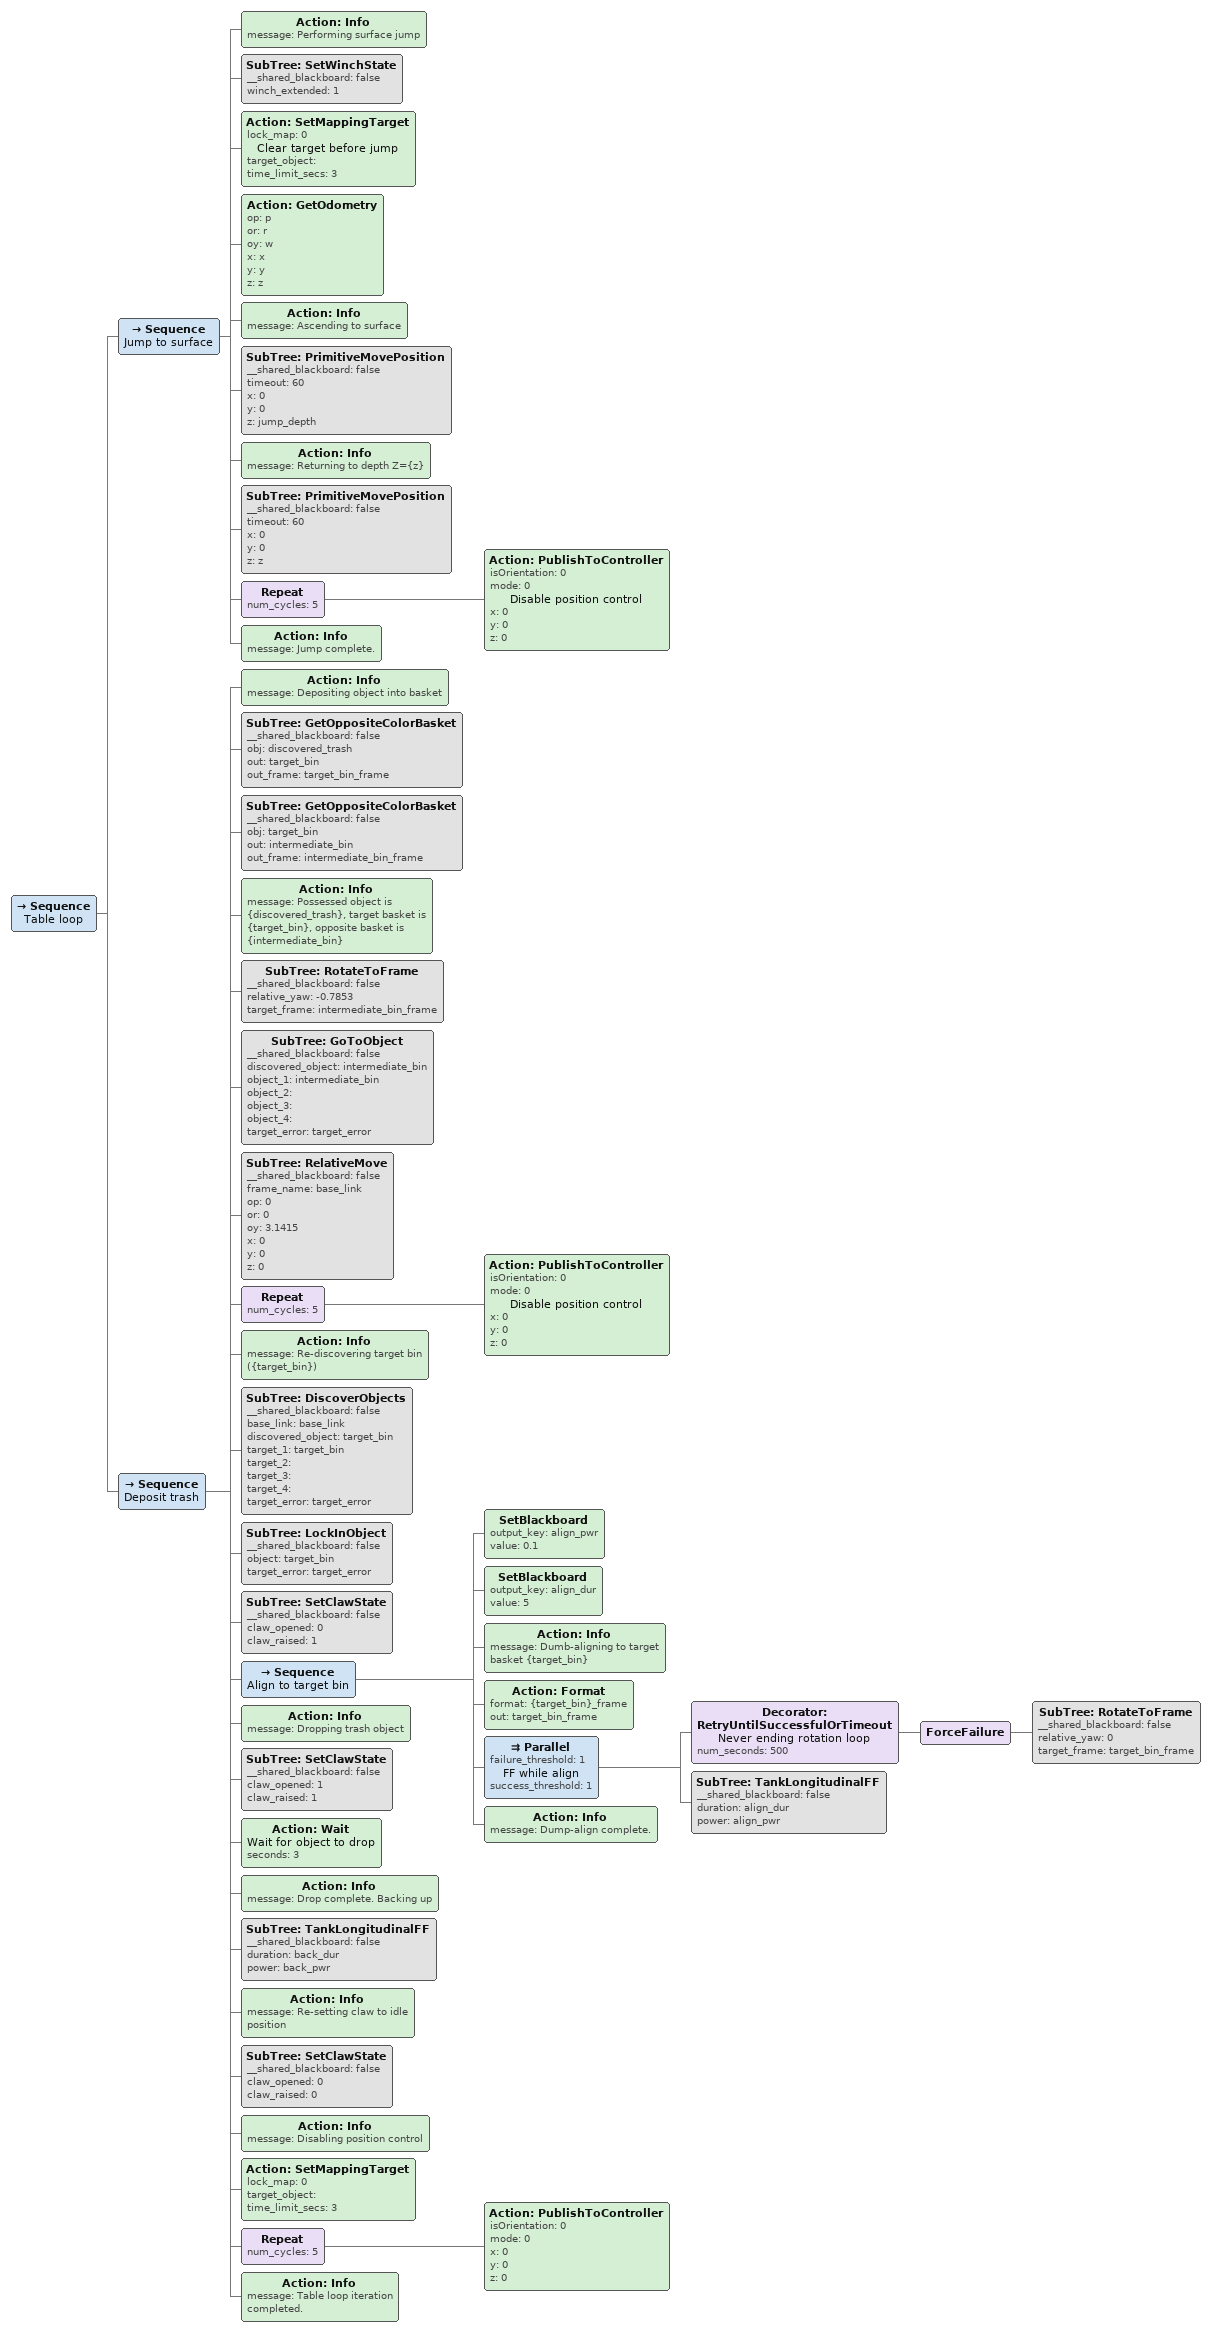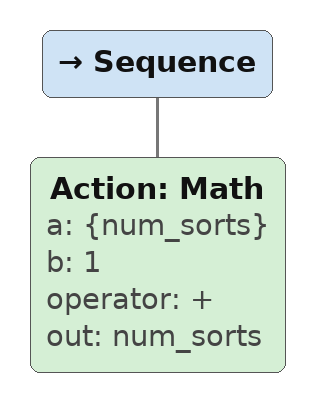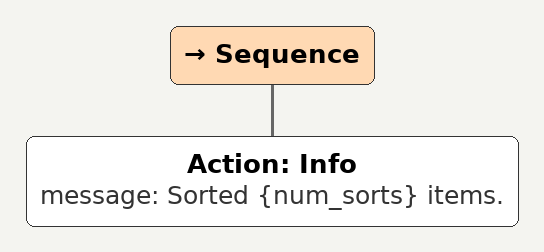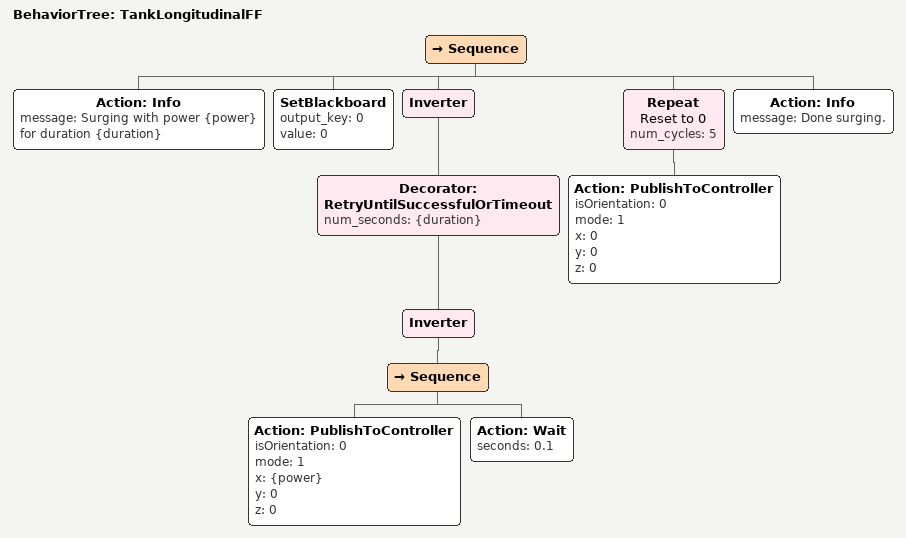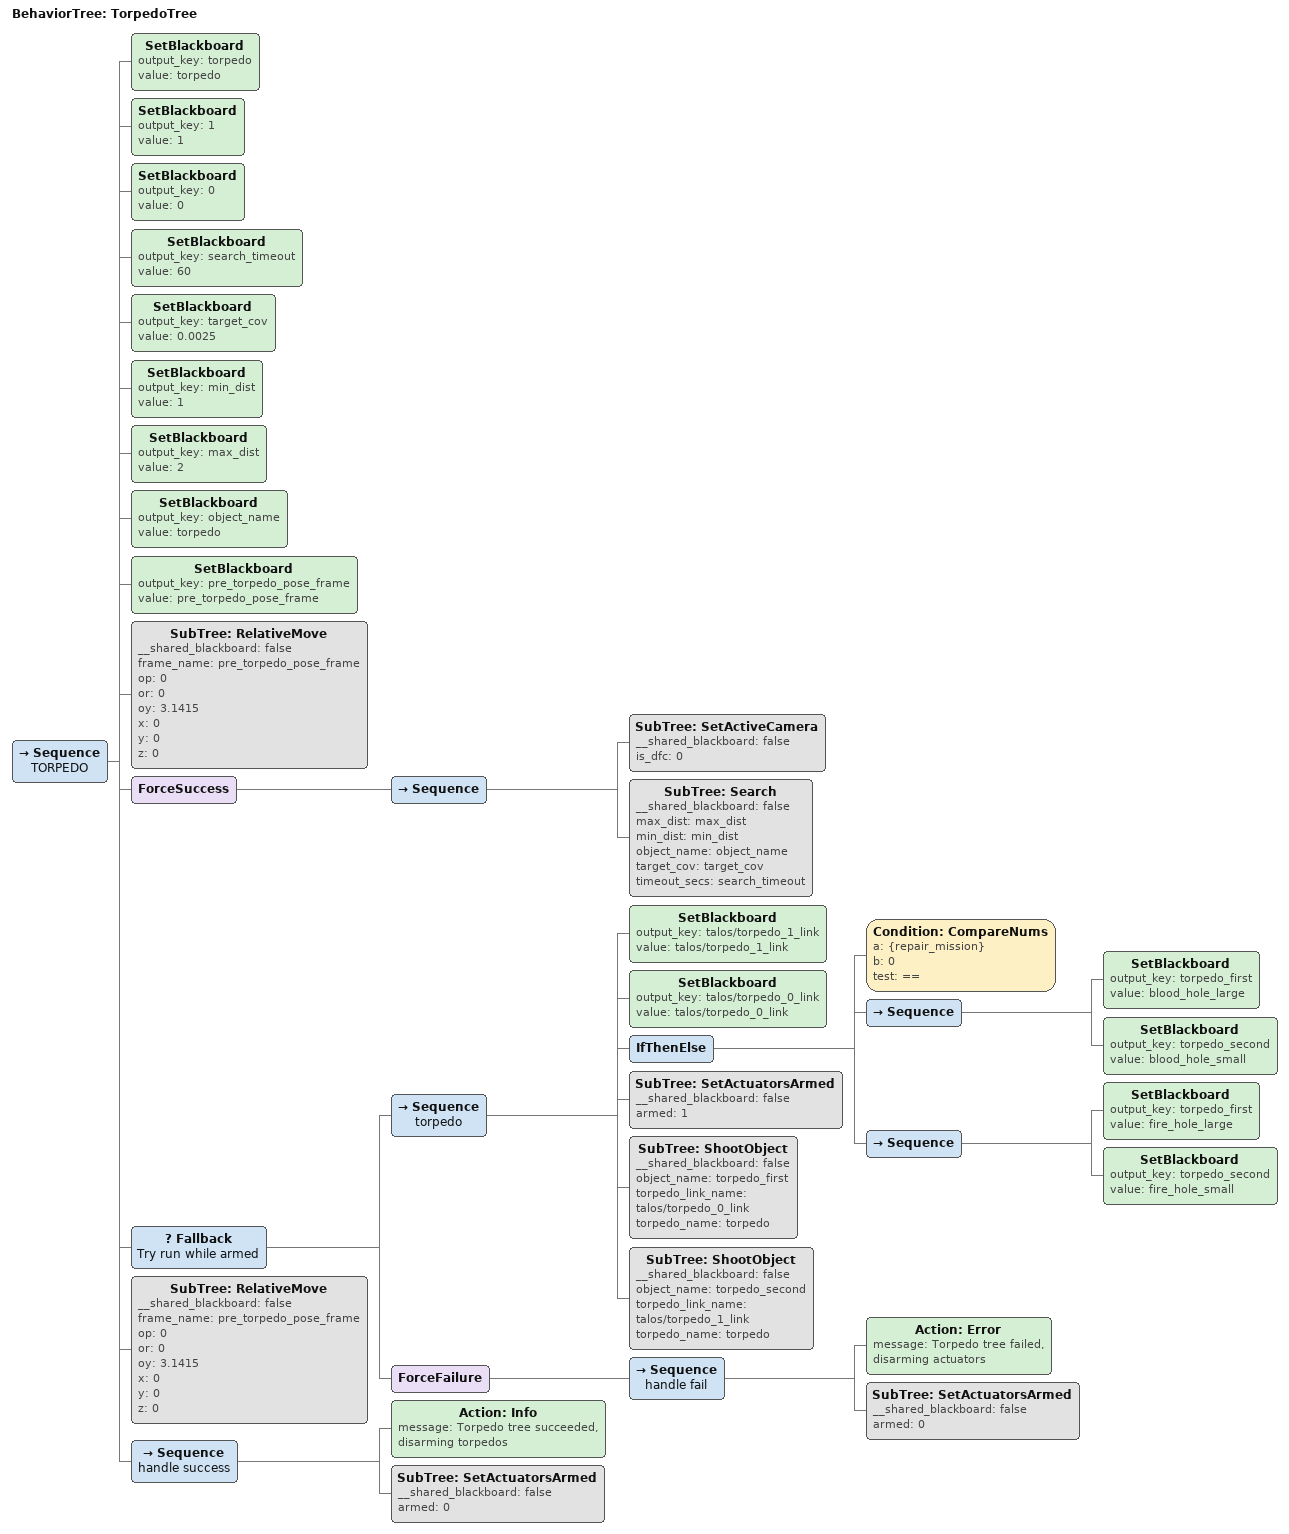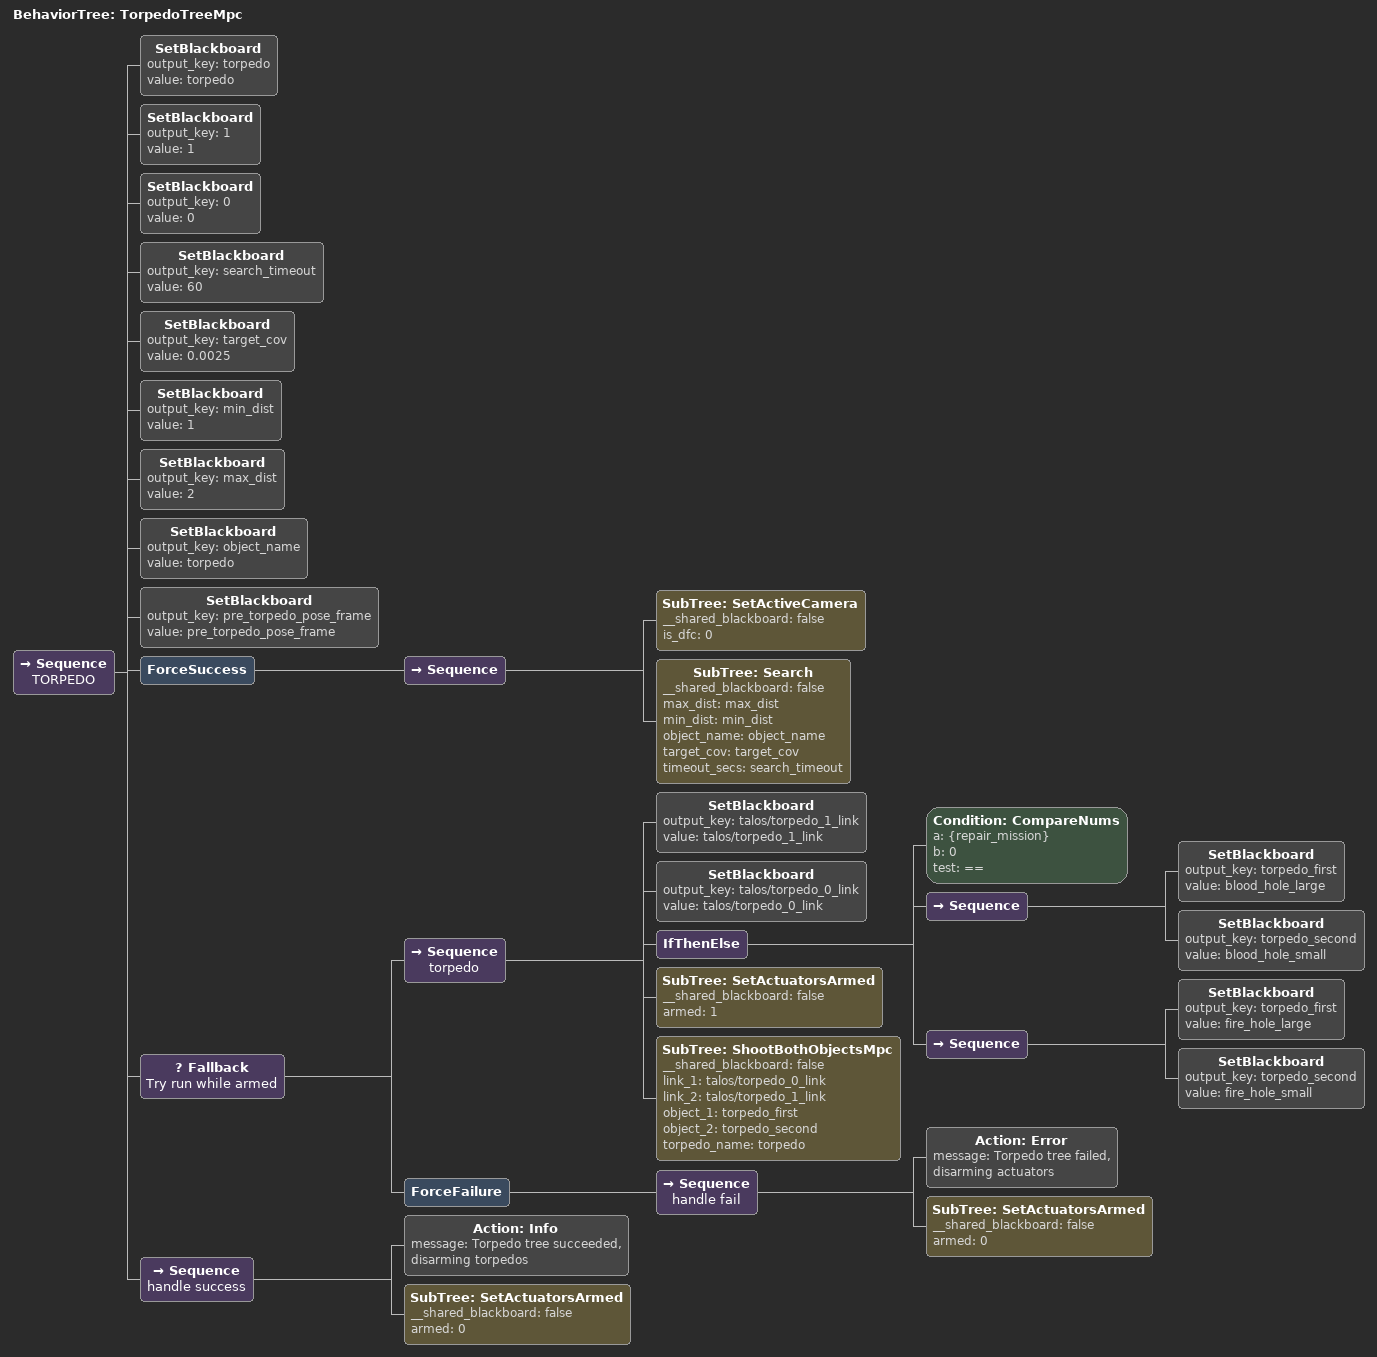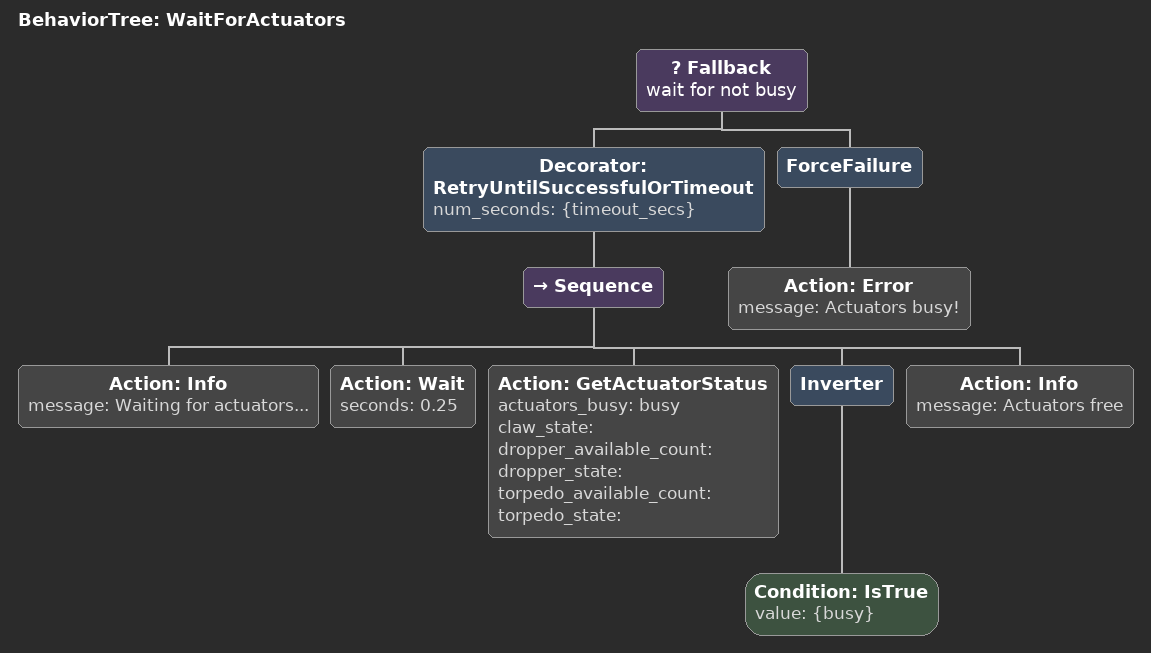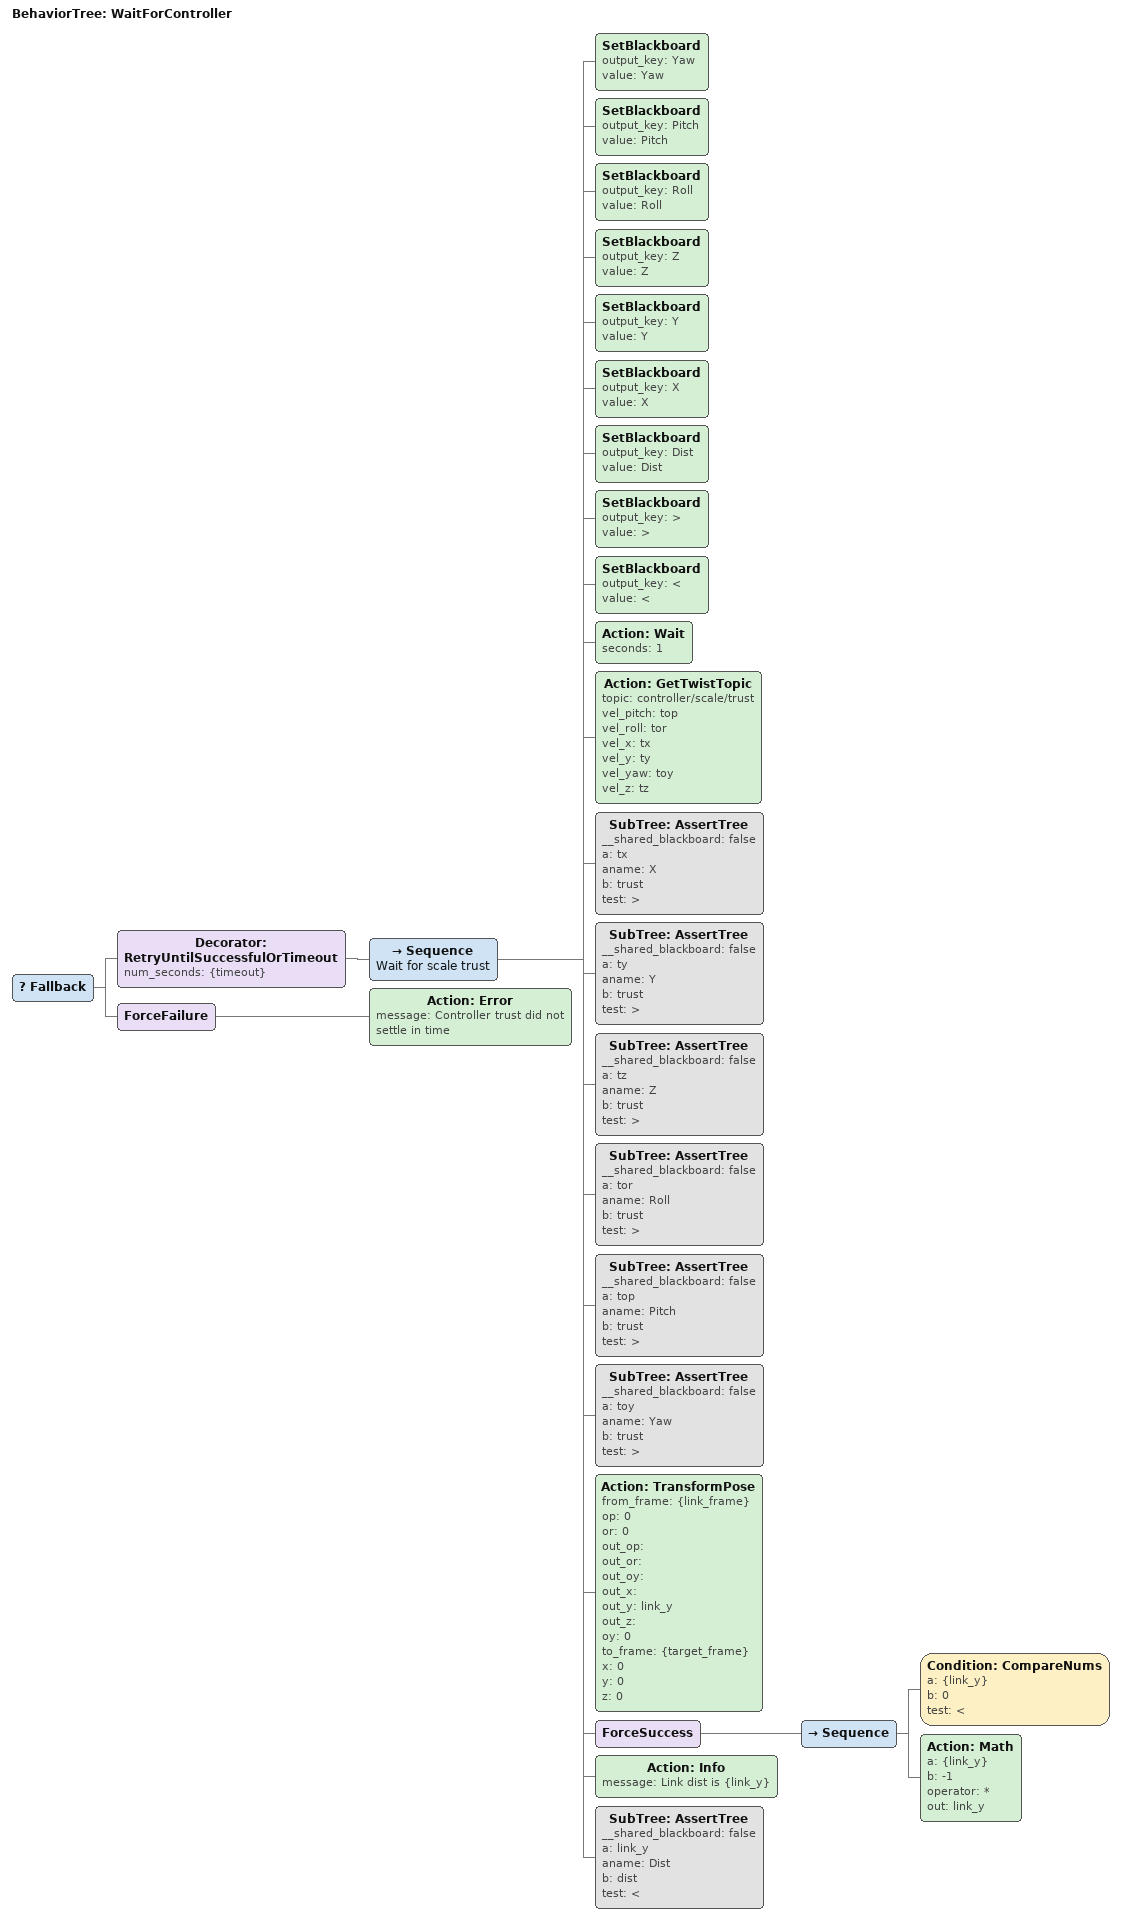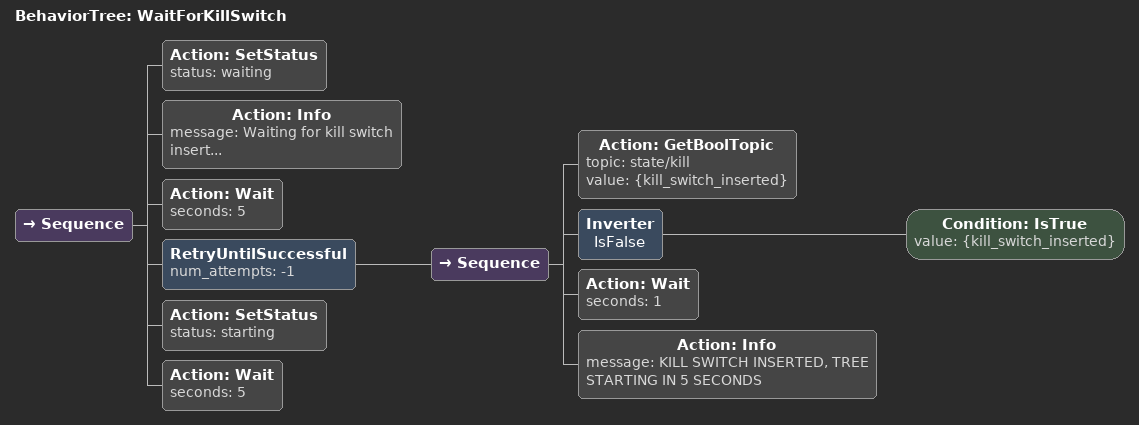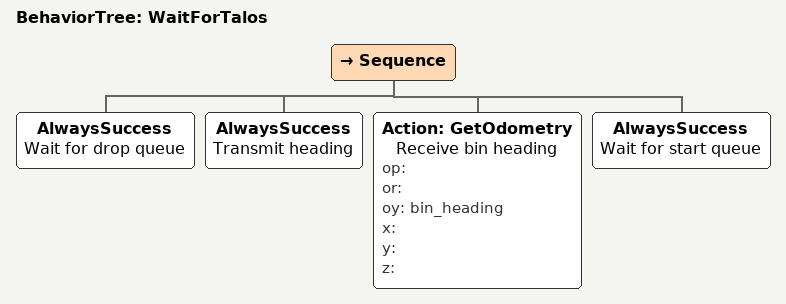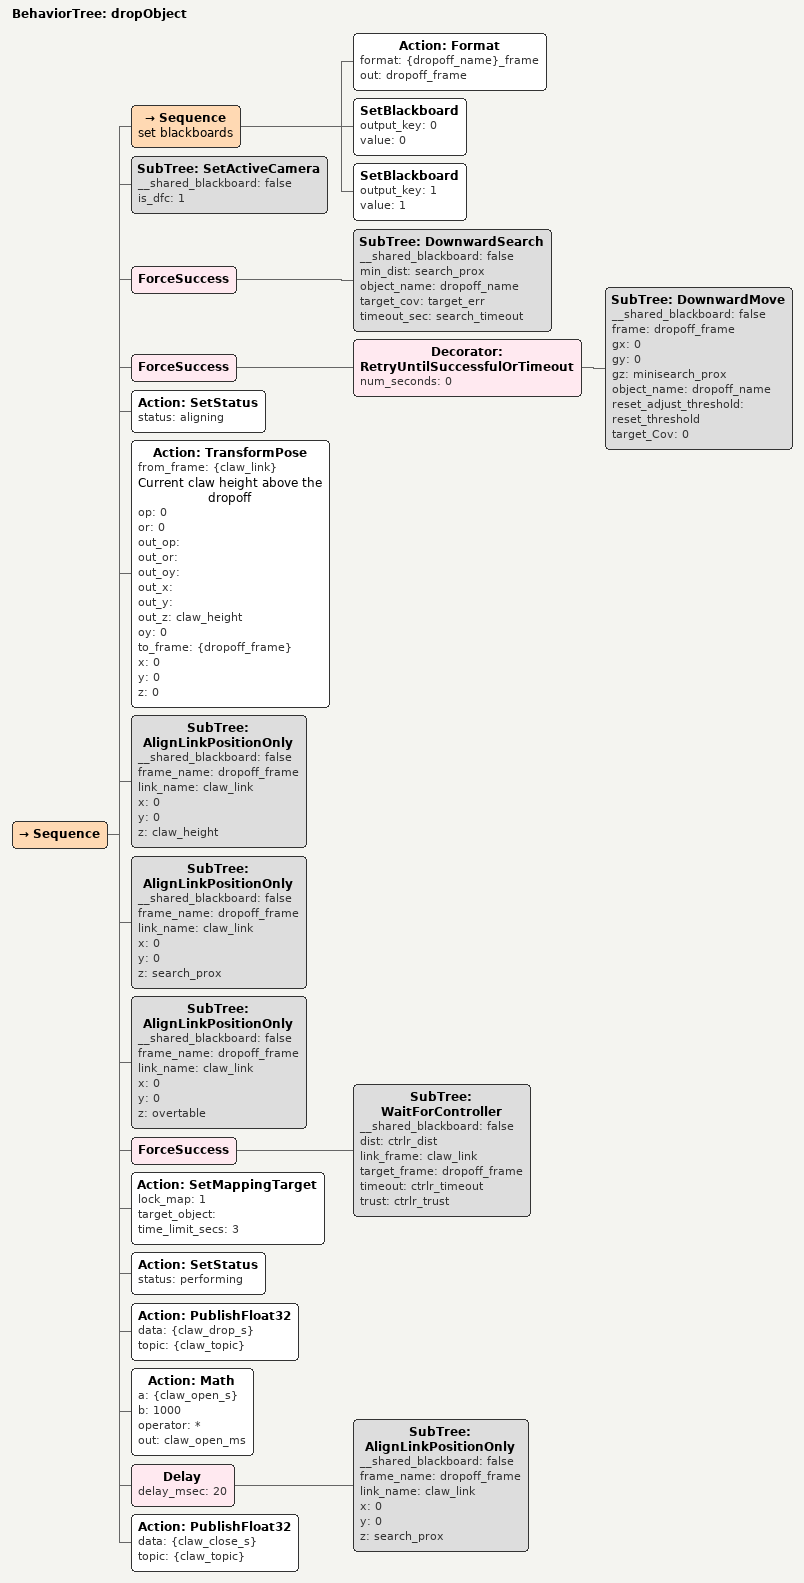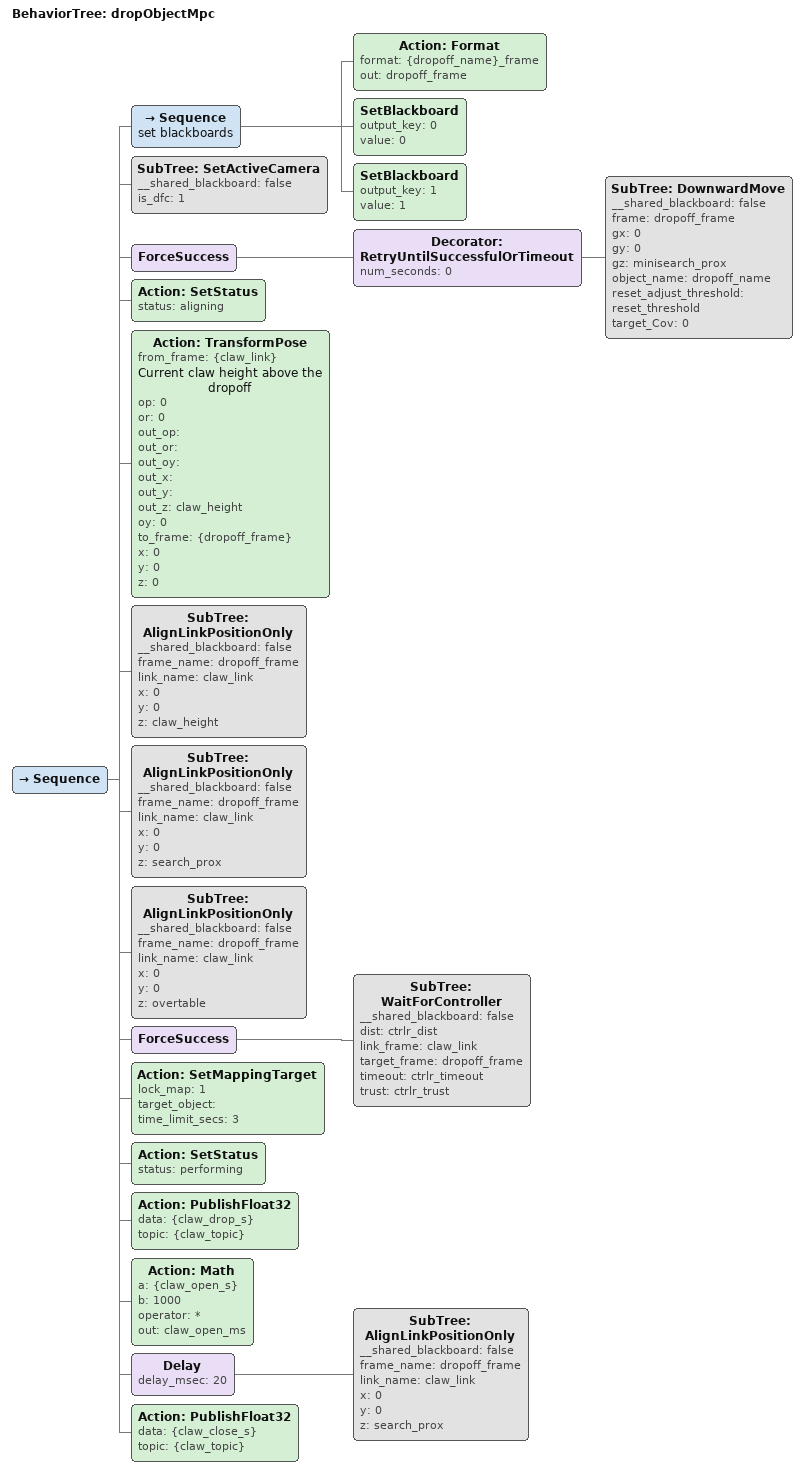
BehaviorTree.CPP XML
<Sequence name="Table loop">
    <Sequence name="Jump to surface">
        <Action ID="Info" message="Performing surface jump"/>
        <SubTree ID="SetWinchState" __shared_blackboard="false" winch_extended="1"/>
        <Action ID="SetMappingTarget" lock_map="0" name="Clear target before jump" target_object="" time_limit_secs="3"/>
        <Action ID="GetOdometry" op="p" or="r" oy="w" x="x" y="y" z="z"/>
        <Action ID="Info" message="Ascending to surface"/>
        <SubTree ID="PrimitiveMovePosition" __shared_blackboard="false" timeout="60" x="0" y="0" z="jump_depth"/>
        <Action ID="Info" message="Returning to depth Z={z}"/>
        <SubTree ID="PrimitiveMovePosition" __shared_blackboard="false" timeout="60" x="0" y="0" z="z"/>
        <Repeat num_cycles="5">
            <Action ID="PublishToController" isOrientation="0" mode="0" name="Disable position control" x="0" y="0" z="0"/>
        </Repeat>
        <Action ID="Info" message="Jump complete."/>
    </Sequence>
    <Sequence name="Deposit trash">
        <Action ID="Info" message="Depositing object into basket"/>
        <SubTree ID="GetOppositeColorBasket" __shared_blackboard="false" obj="discovered_trash" out="target_bin" out_frame="target_bin_frame"/>
        <SubTree ID="GetOppositeColorBasket" __shared_blackboard="false" obj="target_bin" out="intermediate_bin" out_frame="intermediate_bin_frame"/>
        <Action ID="Info" message="Possessed object is {discovered_trash}, target basket is {target_bin}, opposite basket is {intermediate_bin}"/>
        <SubTree ID="RotateToFrame" __shared_blackboard="false" relative_yaw="-0.7853" target_frame="intermediate_bin_frame"/>
        <SubTree ID="GoToObject" __shared_blackboard="false" discovered_object="intermediate_bin" object_1="intermediate_bin" object_2="" object_3="" object_4="" target_error="target_error"/>
        <SubTree ID="RelativeMove" __shared_blackboard="false" frame_name="base_link" op="0" or="0" oy="3.1415" x="0" y="0" z="0"/>
        <Repeat num_cycles="5">
            <Action ID="PublishToController" isOrientation="0" mode="0" name="Disable position control" x="0" y="0" z="0"/>
        </Repeat>
        <Action ID="Info" message="Re-discovering target bin ({target_bin})"/>
        <SubTree ID="DiscoverObjects" __shared_blackboard="false" base_link="base_link" discovered_object="target_bin" target_1="target_bin" target_2="" target_3="" target_4="" target_error="target_error"/>
        <SubTree ID="LockInObject" __shared_blackboard="false" object="target_bin" target_error="target_error"/>
        <SubTree ID="SetClawState" __shared_blackboard="false" claw_opened="0" claw_raised="1"/>
        <Sequence name="Align to target bin">
            <SetBlackboard output_key="align_pwr" value="0.1"/>
            <SetBlackboard output_key="align_dur" value="5"/>
            <Action ID="Info" message="Dumb-aligning to target basket {target_bin}"/>
            <Action ID="Format" format="{target_bin}_frame" out="target_bin_frame"/>
            <Parallel failure_threshold="1" name="FF while align" success_threshold="1">
                <Decorator ID="RetryUntilSuccessfulOrTimeout" name="Never ending rotation loop" num_seconds="500">
                    <ForceFailure>
                        <SubTree ID="RotateToFrame" __shared_blackboard="false" relative_yaw="0" target_frame="target_bin_frame"/>
                    </ForceFailure>
                </Decorator>
                <SubTree ID="TankLongitudinalFF" __shared_blackboard="false" duration="align_dur" power="align_pwr"/>
            </Parallel>
            <Action ID="Info" message="Dump-align complete."/>
        </Sequence>
        <Action ID="Info" message="Dropping trash object"/>
        <SubTree ID="SetClawState" __shared_blackboard="false" claw_opened="1" claw_raised="1"/>
        <Action ID="Wait" name="Wait for object to drop" seconds="3"/>
        <Action ID="Info" message="Drop complete. Backing up"/>
        <SubTree ID="TankLongitudinalFF" __shared_blackboard="false" duration="back_dur" power="back_pwr"/>
        <Action ID="Info" message="Re-setting claw to idle position"/>
        <SubTree ID="SetClawState" __shared_blackboard="false" claw_opened="0" claw_raised="0"/>
        <Action ID="Info" message="Disabling position control"/>
        <Action ID="SetMappingTarget" lock_map="0" target_object="" time_limit_secs="3"/>
        <Repeat num_cycles="5">
            <Action ID="PublishToController" isOrientation="0" mode="0" x="0" y="0" z="0"/>
        </Repeat>
        <Action ID="Info" message="Table loop iteration completed."/>
    </Sequence>
</Sequence>

<Sequence>
    <Action ID="Math" a="{num_sorts}" b="1" operator="+" out="num_sorts"/>
</Sequence>

<Sequence>
    <Action ID="Info" message="Sorted {num_sorts} items."/>
</Sequence>

<BehaviorTree ID="TankLongitudinalFF">
    <Sequence>
        <Action ID="Info" message="Surging with power {power} for duration {duration}"/>
        <SetBlackboard output_key="0" value="0"/>
        <Inverter>
            <Decorator ID="RetryUntilSuccessfulOrTimeout" num_seconds="{duration}">
                <Inverter>
                    <Sequence>
                        <Action ID="PublishToController" isOrientation="0" mode="1" x="{power}" y="0" z="0"/>
                        <Action ID="Wait" seconds="0.1"/>
                    </Sequence>
                </Inverter>
            </Decorator>
        </Inverter>
        <Repeat name="Reset to 0" num_cycles="5">
            <Action ID="PublishToController" isOrientation="0" mode="1" x="0" y="0" z="0"/>
        </Repeat>
        <Action ID="Info" message="Done surging."/>
    </Sequence>
</BehaviorTree>

<BehaviorTree ID="TorpedoTree">
    <Sequence name="TORPEDO">
        <SetBlackboard output_key="torpedo" value="torpedo"/>
        <SetBlackboard output_key="1" value="1"/>
        <SetBlackboard output_key="0" value="0"/>
        <SetBlackboard output_key="search_timeout" value="60"/>
        <SetBlackboard output_key="target_cov" value="0.0025"/>
        <SetBlackboard output_key="min_dist" value="1"/>
        <SetBlackboard output_key="max_dist" value="2"/>
        <SetBlackboard output_key="object_name" value="torpedo"/>
        <SetBlackboard output_key="pre_torpedo_pose_frame" value="pre_torpedo_pose_frame"/>
        <SubTree ID="RelativeMove" __shared_blackboard="false" frame_name="pre_torpedo_pose_frame" op="0" or="0" oy="3.1415" x="0" y="0" z="0"/>
        <ForceSuccess>
            <Sequence>
                <SubTree ID="SetActiveCamera" __shared_blackboard="false" is_dfc="0"/>
                <SubTree ID="Search" __shared_blackboard="false" max_dist="max_dist" min_dist="min_dist" object_name="object_name" target_cov="target_cov" timeout_secs="search_timeout"/>
            </Sequence>
        </ForceSuccess>
        <Fallback name="Try run while armed">
            <Sequence name="torpedo">
                <SetBlackboard output_key="talos/torpedo_1_link" value="talos/torpedo_1_link"/>
                <SetBlackboard output_key="talos/torpedo_0_link" value="talos/torpedo_0_link"/>
                <IfThenElse>
                    <Condition ID="CompareNums" a="{repair_mission}" b="0" test="=="/>
                    <Sequence>
                        <SetBlackboard output_key="torpedo_first" value="blood_hole_large"/>
                        <SetBlackboard output_key="torpedo_second" value="blood_hole_small"/>
                    </Sequence>
                    <Sequence>
                        <SetBlackboard output_key="torpedo_first" value="fire_hole_large"/>
                        <SetBlackboard output_key="torpedo_second" value="fire_hole_small"/>
                    </Sequence>
                </IfThenElse>
                <SubTree ID="SetActuatorsArmed" __shared_blackboard="false" armed="1"/>
                <SubTree ID="ShootObject" __shared_blackboard="false" object_name="torpedo_first" torpedo_link_name="talos/torpedo_0_link" torpedo_name="torpedo"/>
                <SubTree ID="ShootObject" __shared_blackboard="false" object_name="torpedo_second" torpedo_link_name="talos/torpedo_1_link" torpedo_name="torpedo"/>
            </Sequence>
            <ForceFailure>
                <Sequence name="handle fail">
                    <Action ID="Error" message="Torpedo tree failed, disarming actuators"/>
                    <SubTree ID="SetActuatorsArmed" __shared_blackboard="false" armed="0"/>
                </Sequence>
            </ForceFailure>
        </Fallback>
        <SubTree ID="RelativeMove" __shared_blackboard="false" frame_name="pre_torpedo_pose_frame" op="0" or="0" oy="3.1415" x="0" y="0" z="0"/>
        <Sequence name="handle success">
            <Action ID="Info" message="Torpedo tree succeeded, disarming torpedos"/>
            <SubTree ID="SetActuatorsArmed" __shared_blackboard="false" armed="0"/>
        </Sequence>
    </Sequence>
</BehaviorTree>

<BehaviorTree ID="TorpedoTreeMpc">
    <Sequence name="TORPEDO">
        <SetBlackboard output_key="torpedo" value="torpedo"/>
        <SetBlackboard output_key="1" value="1"/>
        <SetBlackboard output_key="0" value="0"/>
        <SetBlackboard output_key="search_timeout" value="60"/>
        <SetBlackboard output_key="target_cov" value="0.0025"/>
        <SetBlackboard output_key="min_dist" value="1"/>
        <SetBlackboard output_key="max_dist" value="2"/>
        <SetBlackboard output_key="object_name" value="torpedo"/>
        <SetBlackboard output_key="pre_torpedo_pose_frame" value="pre_torpedo_pose_frame"/>
        <ForceSuccess>
            <Sequence>
                <SubTree ID="SetActiveCamera" __shared_blackboard="false" is_dfc="0"/>
                <SubTree ID="Search" __shared_blackboard="false" max_dist="max_dist" min_dist="min_dist" object_name="object_name" target_cov="target_cov" timeout_secs="search_timeout"/>
            </Sequence>
        </ForceSuccess>
        <Fallback name="Try run while armed">
            <Sequence name="torpedo">
                <SetBlackboard output_key="talos/torpedo_1_link" value="talos/torpedo_1_link"/>
                <SetBlackboard output_key="talos/torpedo_0_link" value="talos/torpedo_0_link"/>
                <IfThenElse>
                    <Condition ID="CompareNums" a="{repair_mission}" b="0" test="=="/>
                    <Sequence>
                        <SetBlackboard output_key="torpedo_first" value="blood_hole_large"/>
                        <SetBlackboard output_key="torpedo_second" value="blood_hole_small"/>
                    </Sequence>
                    <Sequence>
                        <SetBlackboard output_key="torpedo_first" value="fire_hole_large"/>
                        <SetBlackboard output_key="torpedo_second" value="fire_hole_small"/>
                    </Sequence>
                </IfThenElse>
                <SubTree ID="SetActuatorsArmed" __shared_blackboard="false" armed="1"/>
                <SubTree ID="ShootBothObjectsMpc" __shared_blackboard="false" link_1="talos/torpedo_0_link" link_2="talos/torpedo_1_link" object_1="torpedo_first" object_2="torpedo_second" torpedo_name="torpedo"/>
            </Sequence>
            <ForceFailure>
                <Sequence name="handle fail">
                    <Action ID="Error" message="Torpedo tree failed, disarming actuators"/>
                    <SubTree ID="SetActuatorsArmed" __shared_blackboard="false" armed="0"/>
                </Sequence>
            </ForceFailure>
        </Fallback>
        <Sequence name="handle success">
            <Action ID="Info" message="Torpedo tree succeeded, disarming torpedos"/>
            <SubTree ID="SetActuatorsArmed" __shared_blackboard="false" armed="0"/>
        </Sequence>
    </Sequence>
</BehaviorTree>

<BehaviorTree ID="WaitForActuators">
    <Fallback name="wait for not busy">
        <Decorator ID="RetryUntilSuccessfulOrTimeout" num_seconds="{timeout_secs}">
            <Sequence>
                <Action ID="Info" message="Waiting for actuators..."/>
                <Action ID="Wait" seconds="0.25"/>
                <Action ID="GetActuatorStatus" actuators_busy="busy" claw_state="" dropper_available_count="" dropper_state="" torpedo_available_count="" torpedo_state=""/>
                <Inverter>
                    <Condition ID="IsTrue" value="{busy}"/>
                </Inverter>
                <Action ID="Info" message="Actuators free"/>
            </Sequence>
        </Decorator>
        <ForceFailure>
            <Action ID="Error" message="Actuators busy!"/>
        </ForceFailure>
    </Fallback>
</BehaviorTree>

<BehaviorTree ID="WaitForController">
    <Fallback>
        <Decorator ID="RetryUntilSuccessfulOrTimeout" num_seconds="{timeout}">
            <Sequence name="Wait for scale trust">
                <SetBlackboard output_key="Yaw" value="Yaw"/>
                <SetBlackboard output_key="Pitch" value="Pitch"/>
                <SetBlackboard output_key="Roll" value="Roll"/>
                <SetBlackboard output_key="Z" value="Z"/>
                <SetBlackboard output_key="Y" value="Y"/>
                <SetBlackboard output_key="X" value="X"/>
                <SetBlackboard output_key="Dist" value="Dist"/>
                <SetBlackboard output_key=">" value=">"/>
                <SetBlackboard output_key="&lt;" value="&lt;"/>
                <Action ID="Wait" seconds="1"/>
                <Action ID="GetTwistTopic" topic="controller/scale/trust" vel_pitch="top" vel_roll="tor" vel_x="tx" vel_y="ty" vel_yaw="toy" vel_z="tz"/>
                <SubTree ID="AssertTree" __shared_blackboard="false" a="tx" aname="X" b="trust" test=">"/>
                <SubTree ID="AssertTree" __shared_blackboard="false" a="ty" aname="Y" b="trust" test=">"/>
                <SubTree ID="AssertTree" __shared_blackboard="false" a="tz" aname="Z" b="trust" test=">"/>
                <SubTree ID="AssertTree" __shared_blackboard="false" a="tor" aname="Roll" b="trust" test=">"/>
                <SubTree ID="AssertTree" __shared_blackboard="false" a="top" aname="Pitch" b="trust" test=">"/>
                <SubTree ID="AssertTree" __shared_blackboard="false" a="toy" aname="Yaw" b="trust" test=">"/>
                <Action ID="TransformPose" from_frame="{link_frame}" op="0" or="0" out_op="" out_or="" out_oy="" out_x="" out_y="link_y" out_z="" oy="0" to_frame="{target_frame}" x="0" y="0" z="0"/>
                <ForceSuccess>
                    <Sequence>
                        <Condition ID="CompareNums" a="{link_y}" b="0" test="&lt;"/>
                        <Action ID="Math" a="{link_y}" b="-1" operator="*" out="link_y"/>
                    </Sequence>
                </ForceSuccess>
                <Action ID="Info" message="Link dist is {link_y}"/>
                <SubTree ID="AssertTree" __shared_blackboard="false" a="link_y" aname="Dist" b="dist" test="&lt;"/>
            </Sequence>
        </Decorator>
        <ForceFailure>
            <Action ID="Error" message="Controller trust did not settle in time"/>
        </ForceFailure>
    </Fallback>
</BehaviorTree>

<BehaviorTree ID="WaitForKillSwitch">
    <Sequence>
        <Action ID="SetStatus" status="waiting"/>
        <Action ID="Info" message="Waiting for kill switch insert..."/>
        <Action ID="Wait" seconds="5"/>
        <RetryUntilSuccessful num_attempts="-1">
            <Sequence>
                <Action ID="GetBoolTopic" topic="state/kill" value="{kill_switch_inserted}"/>
                <Inverter name="IsFalse">
                    <Condition ID="IsTrue" value="{kill_switch_inserted}"/>
                </Inverter>
                <Action ID="Wait" seconds="1"/>
                <Action ID="Info" message="KILL SWITCH INSERTED, TREE STARTING IN 5 SECONDS"/>
            </Sequence>
        </RetryUntilSuccessful>
        <Action ID="SetStatus" status="starting"/>
        <Action ID="Wait" seconds="5"/>
    </Sequence>
</BehaviorTree>

<BehaviorTree ID="WaitForTalos">
    <Sequence>
        <AlwaysSuccess name="Wait for drop queue"/>
        <AlwaysSuccess name="Transmit heading"/>
        <Action ID="GetOdometry" name="Receive bin heading" op="" or="" oy="bin_heading" x="" y="" z=""/>
        <AlwaysSuccess name="Wait for start queue"/>
    </Sequence>
</BehaviorTree>

<BehaviorTree ID="dropObject">
    <Sequence>
        <Sequence name="set blackboards">
            <Action ID="Format" format="{dropoff_name}_frame" out="dropoff_frame"/>
            <SetBlackboard output_key="0" value="0"/>
            <SetBlackboard output_key="1" value="1"/>
        </Sequence>
        <SubTree ID="SetActiveCamera" __shared_blackboard="false" is_dfc="1"/>
        <ForceSuccess>
            <SubTree ID="DownwardSearch" __shared_blackboard="false" min_dist="search_prox" object_name="dropoff_name" target_cov="target_err" timeout_sec="search_timeout"/>
        </ForceSuccess>
        <ForceSuccess>
            <Decorator ID="RetryUntilSuccessfulOrTimeout" num_seconds="0">
                <SubTree ID="DownwardMove" __shared_blackboard="false" frame="dropoff_frame" gx="0" gy="0" gz="minisearch_prox" object_name="dropoff_name" reset_adjust_threshold="reset_threshold" target_Cov="0"/>
            </Decorator>
        </ForceSuccess>
        <Action ID="SetStatus" status="aligning"/>
        <Action ID="TransformPose" from_frame="{claw_link}" name="Current claw height above the dropoff" op="0" or="0" out_op="" out_or="" out_oy="" out_x="" out_y="" out_z="claw_height" oy="0" to_frame="{dropoff_frame}" x="0" y="0" z="0"/>
        <SubTree ID="AlignLinkPositionOnly" __shared_blackboard="false" frame_name="dropoff_frame" link_name="claw_link" x="0" y="0" z="claw_height"/>
        <SubTree ID="AlignLinkPositionOnly" __shared_blackboard="false" frame_name="dropoff_frame" link_name="claw_link" x="0" y="0" z="search_prox"/>
        <SubTree ID="AlignLinkPositionOnly" __shared_blackboard="false" frame_name="dropoff_frame" link_name="claw_link" x="0" y="0" z="overtable"/>
        <ForceSuccess>
            <SubTree ID="WaitForController" __shared_blackboard="false" dist="ctrlr_dist" link_frame="claw_link" target_frame="dropoff_frame" timeout="ctrlr_timeout" trust="ctrlr_trust"/>
        </ForceSuccess>
        <Action ID="SetMappingTarget" lock_map="1" target_object="" time_limit_secs="3"/>
        <Action ID="SetStatus" status="performing"/>
        <Action ID="PublishFloat32" data="{claw_drop_s}" topic="{claw_topic}"/>
        <Action ID="Math" a="{claw_open_s}" b="1000" operator="*" out="claw_open_ms"/>
        <Delay delay_msec="20">
            <SubTree ID="AlignLinkPositionOnly" __shared_blackboard="false" frame_name="dropoff_frame" link_name="claw_link" x="0" y="0" z="search_prox"/>
        </Delay>
        <Action ID="PublishFloat32" data="{claw_close_s}" topic="{claw_topic}"/>
    </Sequence>
</BehaviorTree>

<BehaviorTree ID="dropObjectMpc">
    <Sequence>
        <Sequence name="set blackboards">
            <Action ID="Format" format="{dropoff_name}_frame" out="dropoff_frame"/>
            <SetBlackboard output_key="0" value="0"/>
            <SetBlackboard output_key="1" value="1"/>
        </Sequence>
        <SubTree ID="SetActiveCamera" __shared_blackboard="false" is_dfc="1"/>
        <ForceSuccess>
            <Decorator ID="RetryUntilSuccessfulOrTimeout" num_seconds="0">
                <SubTree ID="DownwardMove" __shared_blackboard="false" frame="dropoff_frame" gx="0" gy="0" gz="minisearch_prox" object_name="dropoff_name" reset_adjust_threshold="reset_threshold" target_Cov="0"/>
            </Decorator>
        </ForceSuccess>
        <Action ID="SetStatus" status="aligning"/>
        <Action ID="TransformPose" from_frame="{claw_link}" name="Current claw height above the dropoff" op="0" or="0" out_op="" out_or="" out_oy="" out_x="" out_y="" out_z="claw_height" oy="0" to_frame="{dropoff_frame}" x="0" y="0" z="0"/>
        <SubTree ID="AlignLinkPositionOnly" __shared_blackboard="false" frame_name="dropoff_frame" link_name="claw_link" x="0" y="0" z="claw_height"/>
        <SubTree ID="AlignLinkPositionOnly" __shared_blackboard="false" frame_name="dropoff_frame" link_name="claw_link" x="0" y="0" z="search_prox"/>
        <SubTree ID="AlignLinkPositionOnly" __shared_blackboard="false" frame_name="dropoff_frame" link_name="claw_link" x="0" y="0" z="overtable"/>
        <ForceSuccess>
            <SubTree ID="WaitForController" __shared_blackboard="false" dist="ctrlr_dist" link_frame="claw_link" target_frame="dropoff_frame" timeout="ctrlr_timeout" trust="ctrlr_trust"/>
        </ForceSuccess>
        <Action ID="SetMappingTarget" lock_map="1" target_object="" time_limit_secs="3"/>
        <Action ID="SetStatus" status="performing"/>
        <Action ID="PublishFloat32" data="{claw_drop_s}" topic="{claw_topic}"/>
        <Action ID="Math" a="{claw_open_s}" b="1000" operator="*" out="claw_open_ms"/>
        <Delay delay_msec="20">
            <SubTree ID="AlignLinkPositionOnly" __shared_blackboard="false" frame_name="dropoff_frame" link_name="claw_link" x="0" y="0" z="search_prox"/>
        </Delay>
        <Action ID="PublishFloat32" data="{claw_close_s}" topic="{claw_topic}"/>
    </Sequence>
</BehaviorTree>
